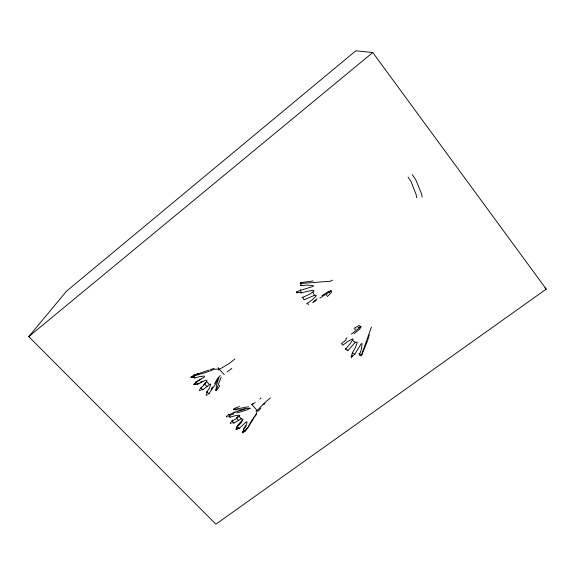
<?xml version="1.0" encoding="UTF-8"?>
<svg xmlns="http://www.w3.org/2000/svg" width="575" height="575" viewBox="0 0 575 575"><rect width="100%" height="100%" fill="white"/><g stroke="black" fill="none" stroke-linecap="round" stroke-linejoin="round"><path stroke-width="0.86" d="M313.159 280.945L300.962 282.577L301.099 285.61L307.129 285.085L313.217 285.595L313.224 286.364L298.281 291.043L296.693 292.79L298.691 292.438L301.092 292.883L312.635 290.231L313.821 290.548L314 291.115L309.465 294.328L301.99 297.685M351.303 356.112L351.476 357.111L354.761 354.157L361.352 343.577L362.113 343.742L361.373 349.392L359.231 355.501M227.391 416.638L226.241 416.882L226.694 415.869M230.733 422.309L230.187 423.516L231.43 423.027M236.785 412.958L246.467 410.083L250.441 408.207L245.295 408.53L239.092 410.011L233.888 409.544L234.312 408.437M245.575 425.586L243.541 428.77L242.966 432.731L243.8 432.091M347.012 350.599L347.961 350.434L355.271 342.298L357.319 342.168L355.58 347.235L352.252 353.115L351.289 357.082L351.253 355.774M242.097 420.339L237.446 425.708L236.088 429.338L239.408 428.238L246.452 421.655L247.099 422.028L245.841 426.499L243.397 429.856L245.166 431.02L248.141 427.448L253.949 417.745M219.751 385.3L219.19 386.838L216.279 390.547L216.257 389.419M218.938 377.746L216.387 385.581L216.107 390.511M237.446 425.708L236.174 429.453M206.648 393.329L206.978 391.467M207.079 394.967L206.109 395.442L206.368 394.234M228.821 414.266L230.086 417.17L234.852 415.818L239.38 415.15L239.732 415.61L236.699 418.406L231.308 421.59M195.946 382.088C191.921 386.148 194.918 383.877 197.642 384.287L205.713 380.154L207.079 380.722L204.793 384.33L200.28 388.578M360.41 355.824L361.912 354.674L367.713 340.407M367.935 339.609L369.258 334.83M270.358 397.929L263.997 403.363L257.219 410.536L256.112 414.331L251.167 421.418L247.76 427.534L244.512 431.329M196.327 381.512L194.178 384.646L195.73 383.913M216.847 389.677L216.243 390.554L216.523 389.325M194.098 384.697L194.372 383.762M209.113 393.221L207.827 394.292M351.382 357.118L351.677 356.277M371.472 327.067L361.445 354.962L359.317 354.373L359.152 353.28M200.546 390.173L199.36 390.727L199.834 389.404M221.188 377.063L216.926 388.319M296.693 292.79L296.822 291.812M216.545 389.555L216.243 390.554M232.379 420.023L232.005 420.907L233.953 423.027L241.292 418.808L243.088 419.283L241.033 422.97L237.324 426.585L239.408 428.238M345.273 349.406L350.197 343.699L353.115 339.264L352.662 338.855L347.767 341.464L342.873 345.115L341.485 343.613L346.265 339.811M217.724 379.766L215.568 384.028L208.984 393.659L206.662 392.179L209.293 388.47L210.68 384.344L210.227 383.956L202.831 389.814L201.415 389.749M296.492 292.653L297.103 291.532M211.047 389.735L212.527 386.932M306.827 303.794L312.397 299.697L316.308 295.751L315.984 295.234L314.417 295.349L303.945 299.863L302.658 297.167M191.511 376.496C189.843 378.803 194.192 376.287 194.817 377.998L199.317 376.683L204.254 376.021L204.585 376.697L203.83 377.401L196.147 382.116L197.642 384.287L198.591 383.065M214.633 383.647L217.386 378.673L220.261 375.511M194.156 384.74L194.594 384.043M296.499 292.747L296.88 292.165M254.955 416.35L256.457 414.266M243.642 432.098C242.226 433.931 244.562 430.251 245.712 430.876L245.705 430.028M205.627 382.612L203.543 384.883M260.863 408.063L258.513 411.024L257.219 410.536L251.785 404.541L255.214 402.536M28.75 336.619L66.621 291.065L355.832 50.794L372.78 52.533L546.25 289.124L215.884 524.206L28.75 336.619L372.78 52.533M234.772 409.371L233.831 409.508L234.334 408.652M259.907 399.136L261.014 397.842M263.752 404.764L264.91 403.442M218.141 369.998C223.797 366.656 229.971 363.594 234.866 358.872M233.773 409.314L235.542 407.934L239.459 406.547M326.219 295.528L327.11 294.652M327.304 296.592L331.48 292.423L331.092 290.835L328.476 291.489L322.058 295.622M329.101 292.783L331.092 290.835L319.908 298.094M236.44 417.838L238.208 416.257M345.589 339.063L346.876 337.928M194.939 374.9L194.12 374.9L191.065 377.344L192.848 376.309L205.742 372.514L214.482 369.229L219.018 369.049L224.272 374.656M351.332 334.104L360.999 326.665L359.109 325.515L353.992 328.404M354.092 333.73L359.842 329.008L360.999 326.665L358.146 327.506M313.756 301.429L316.962 298.849M227.103 371.917L231.818 368.417M191.094 377.444L191.727 376.984M316.315 300.43L312.671 302.759M197.211 381.268L200.74 379.054M361.28 355.062L361.912 354.674M354.753 329.554L355.832 328.922M237.763 428.497L236.145 429.317M251.785 404.541L252.993 403.923M332.522 280.133L330.359 281.232L300.186 283.511M233.076 412.872L235.11 411.858M200.093 382.382L202.335 381.369M196.585 374.239L198.231 373.577M300.207 282.864L300.962 282.577M233.86 409.436L248.608 406.762M210.393 369.639L214.065 368.331M227.549 415.323L236.311 411.786L245.007 409.22M229.863 415.315L233.709 414M255.875 410.938L257.219 410.536M192.014 377.279L191.152 377.387M208.912 370.092L193.725 375.324L194.817 377.998M232.372 422.754L233.953 423.027M228.469 416.595L230.086 417.17M216.186 390.468L215.934 389.146M352.252 353.115L354.761 354.157M243.103 432.759L242.916 431.566M351.533 355.587L352.396 356.069M243.347 430.61L244.31 431.243M243.081 431.523L243.699 431.933M352.374 340.307L355.271 342.298M300.287 285.049L301.099 285.61M345.546 348.759L347.961 350.434M544.92 287.917L546.25 289.124M236.548 428.21L237.238 428.885M206.72 381.735L209.199 384.316M204.793 384.33L207 386.63M200.776 387.658L202.831 389.814M236.699 418.406L238.754 420.663M238.977 416.25L241.292 418.808M194.63 383.518L195.241 384.237M307.165 303.147L308.466 304.793M412.153 174.534L415.617 179.45L421.511 193.717L422.165 197.182M408.063 177.05L410.967 181.441L416.092 194.436L416.681 197.786M191.942 376.718L192.294 377.358M192.848 376.309L193.394 377.301M218.306 367.655L219.018 369.049M312.922 292.1L314.417 295.349M297.498 291.532L297.8 292.438M301.092 292.883L300.481 289.728"/></g></svg>
